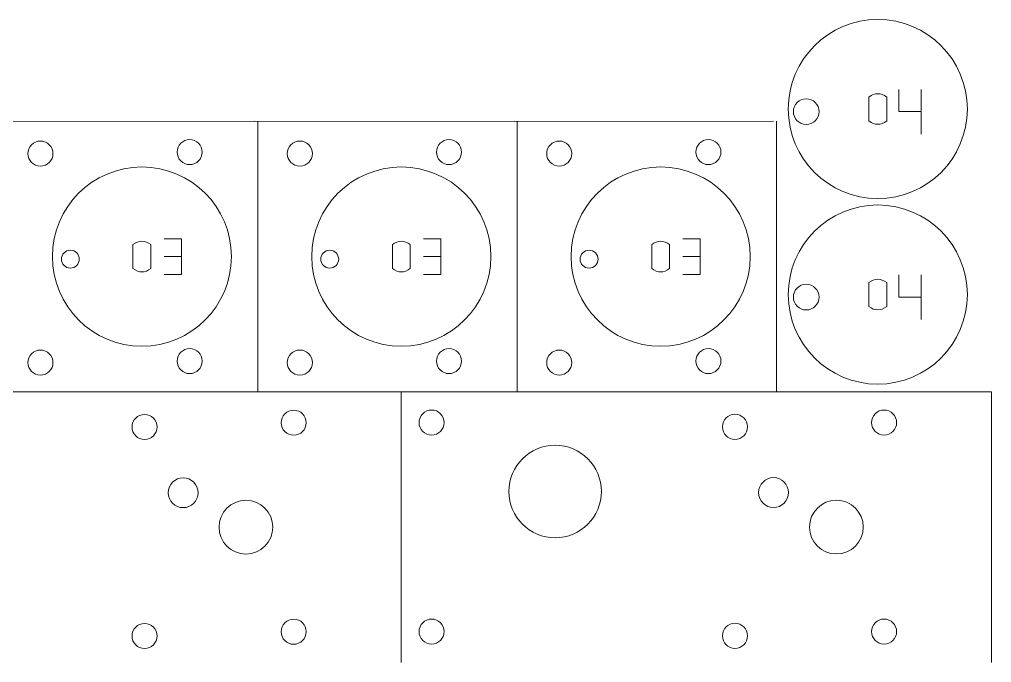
# Model space of a CAD drawing. Header units: inches. Extents: x -114 to 727, y -16 to 815.
# Drawn here: x 265.7 to 727.3, y 509.5 to 814.7 of the extents above; entities that cross this region are included whole.
import ezdxf

# ---------------------------------------------------------------- set-up
doc = ezdxf.new("R2010")
doc.units = ezdxf.units.IN
doc.header["$MEASUREMENT"] = 0
doc.layers.add('Cutting lines', color=7, linetype='Continuous')

# ---------------------------------------------------------------- blocks, each defined once
blk = doc.blocks.new('block 164')
at = {"color": 1, "lineweight": 5, "true_color": 0xff0000}
blk.add_open_spline([(389.94, 623.33), (389.94, 626.62), (392.61, 629.28), (395.89, 629.28), (399.18, 629.28), (401.85, 626.62), (401.85, 623.33), (401.85, 620.04), (399.18, 617.38), (395.89, 617.38), (392.61, 617.38), (389.94, 620.04), (389.94, 623.33), (389.94, 623.33), (389.94, 623.33), (389.94, 623.33)], degree=3, knots=[0, 0, 0, 0, 1, 1, 1, 2, 2, 2, 3, 3, 3, 4, 4, 4, 5, 5, 5, 5], dxfattribs=at)
blk = doc.blocks.new('block 165')
at = {"color": 1, "lineweight": 5, "true_color": 0xff0000}
blk.add_open_spline([(360.46, 573.72), (360.46, 580.77), (366.17, 586.48), (373.22, 586.48), (380.26, 586.48), (385.97, 580.77), (385.97, 573.72), (385.97, 566.68), (380.26, 560.97), (373.22, 560.97), (366.17, 560.97), (360.46, 566.68), (360.46, 573.72), (360.46, 573.72), (360.46, 573.72), (360.46, 573.72)], degree=3, knots=[0, 0, 0, 0, 1, 1, 1, 2, 2, 2, 3, 3, 3, 4, 4, 4, 5, 5, 5, 5], dxfattribs=at)
blk = doc.blocks.new('block 166')
at = {"color": 1, "lineweight": 5, "true_color": 0xff0000}
blk.add_lwpolyline([(446.92, 509.48), (446.92, 637.97)], dxfattribs=at)
blk = doc.blocks.new('block 167')
at = {"color": 1, "lineweight": 5, "true_color": 0xff0000}
blk.add_lwpolyline([(446.92, 637.97), (166.52, 637.9)], dxfattribs=at)
blk = doc.blocks.new('block 171')
at = {"color": 1, "lineweight": 5, "true_color": 0xff0000}
blk.add_open_spline([(389.94, 524.12), (389.94, 527.4), (392.61, 530.07), (395.89, 530.07), (399.18, 530.07), (401.85, 527.4), (401.85, 524.12), (401.85, 520.83), (399.18, 518.16), (395.89, 518.16), (392.61, 518.16), (389.94, 520.83), (389.94, 524.12), (389.94, 524.12), (389.94, 524.12), (389.94, 524.12)], degree=3, knots=[0, 0, 0, 0, 1, 1, 1, 2, 2, 2, 3, 3, 3, 4, 4, 4, 5, 5, 5, 5], dxfattribs=at)
blk = doc.blocks.new('block 172')
at = {"color": 1, "lineweight": 5, "true_color": 0xff0000}
blk.add_open_spline([(319.11, 621.3), (319.11, 624.59), (321.77, 627.26), (325.06, 627.26), (328.35, 627.26), (331.02, 624.59), (331.02, 621.3), (331.02, 618.02), (328.35, 615.35), (325.06, 615.35), (321.77, 615.35), (319.11, 618.02), (319.11, 621.3), (319.11, 621.3), (319.11, 621.3), (319.11, 621.3)], degree=3, knots=[0, 0, 0, 0, 1, 1, 1, 2, 2, 2, 3, 3, 3, 4, 4, 4, 5, 5, 5, 5], dxfattribs=at)
blk = doc.blocks.new('block 173')
at = {"color": 1, "lineweight": 5, "true_color": 0xff0000}
blk.add_open_spline([(319.11, 522.09), (319.11, 525.38), (321.77, 528.04), (325.06, 528.04), (328.35, 528.04), (331.02, 525.38), (331.02, 522.09), (331.02, 518.8), (328.35, 516.14), (325.06, 516.14), (321.77, 516.14), (319.11, 518.8), (319.11, 522.09), (319.11, 522.09), (319.11, 522.09), (319.11, 522.09)], degree=3, knots=[0, 0, 0, 0, 1, 1, 1, 2, 2, 2, 3, 3, 3, 4, 4, 4, 5, 5, 5, 5], dxfattribs=at)
blk = doc.blocks.new('block 174')
at = {"color": 1, "lineweight": 5, "true_color": 0xff0000}
blk.add_open_spline([(670.34, 623.4), (670.34, 626.68), (673, 629.35), (676.29, 629.35), (679.58, 629.35), (682.24, 626.68), (682.24, 623.4), (682.24, 620.11), (679.58, 617.44), (676.29, 617.44), (673, 617.44), (670.34, 620.11), (670.34, 623.4), (670.34, 623.4), (670.34, 623.4), (670.34, 623.4)], degree=3, knots=[0, 0, 0, 0, 1, 1, 1, 2, 2, 2, 3, 3, 3, 4, 4, 4, 5, 5, 5, 5], dxfattribs=at)
blk = doc.blocks.new('block 175')
at = {"color": 1, "lineweight": 5, "true_color": 0xff0000}
blk.add_open_spline([(640.86, 573.79), (640.86, 580.84), (646.57, 586.55), (653.61, 586.55), (660.66, 586.55), (666.37, 580.84), (666.37, 573.79), (666.37, 566.75), (660.66, 561.03), (653.61, 561.03), (646.57, 561.03), (640.86, 566.75), (640.86, 573.79), (640.86, 573.79), (640.86, 573.79), (640.86, 573.79)], degree=3, knots=[0, 0, 0, 0, 1, 1, 1, 2, 2, 2, 3, 3, 3, 4, 4, 4, 5, 5, 5, 5], dxfattribs=at)
blk = doc.blocks.new('block 176')
at = {"color": 1, "lineweight": 5, "true_color": 0xff0000}
blk.add_lwpolyline([(727.31, 509.55), (727.31, 638.04)], dxfattribs=at)
blk = doc.blocks.new('block 177')
at = {"color": 1, "lineweight": 5, "true_color": 0xff0000}
blk.add_lwpolyline([(727.31, 638.04), (446.92, 637.97)], dxfattribs=at)
blk = doc.blocks.new('block 178')
at = {"color": 1, "lineweight": 5, "true_color": 0xff0000}
blk.add_open_spline([(542.02, 590.66), (542.02, 602.8), (532.18, 612.63), (520.05, 612.63), (507.91, 612.63), (498.08, 602.8), (498.08, 590.66), (498.08, 578.53), (507.91, 568.7), (520.05, 568.7), (532.18, 568.7), (542.02, 578.53), (542.02, 590.66), (542.02, 590.66), (542.02, 590.66), (542.02, 590.66)], degree=3, knots=[0, 0, 0, 0, 1, 1, 1, 2, 2, 2, 3, 3, 3, 4, 4, 4, 5, 5, 5, 5], dxfattribs=at)
blk = doc.blocks.new('block 179')
at = {"color": 1, "lineweight": 5, "true_color": 0xff0000}
blk.add_open_spline([(455.43, 524.18), (455.43, 527.47), (458.1, 530.14), (461.38, 530.14), (464.67, 530.14), (467.34, 527.47), (467.34, 524.18), (467.34, 520.9), (464.67, 518.23), (461.38, 518.23), (458.1, 518.23), (455.43, 520.9), (455.43, 524.18), (455.43, 524.18), (455.43, 524.18), (455.43, 524.18)], degree=3, knots=[0, 0, 0, 0, 1, 1, 1, 2, 2, 2, 3, 3, 3, 4, 4, 4, 5, 5, 5, 5], dxfattribs=at)
blk = doc.blocks.new('block 180')
at = {"color": 1, "lineweight": 5, "true_color": 0xff0000}
blk.add_open_spline([(455.43, 623.4), (455.43, 626.68), (458.1, 629.35), (461.38, 629.35), (464.67, 629.35), (467.34, 626.68), (467.34, 623.4), (467.34, 620.11), (464.67, 617.44), (461.38, 617.44), (458.1, 617.44), (455.43, 620.11), (455.43, 623.4), (455.43, 623.4), (455.43, 623.4), (455.43, 623.4)], degree=3, knots=[0, 0, 0, 0, 1, 1, 1, 2, 2, 2, 3, 3, 3, 4, 4, 4, 5, 5, 5, 5], dxfattribs=at)
blk = doc.blocks.new('block 181')
at = {"color": 1, "lineweight": 5, "true_color": 0xff0000}
blk.add_open_spline([(670.34, 524.18), (670.34, 527.47), (673, 530.14), (676.29, 530.14), (679.58, 530.14), (682.24, 527.47), (682.24, 524.18), (682.24, 520.9), (679.58, 518.23), (676.29, 518.23), (673, 518.23), (670.34, 520.9), (670.34, 524.18), (670.34, 524.18), (670.34, 524.18), (670.34, 524.18)], degree=3, knots=[0, 0, 0, 0, 1, 1, 1, 2, 2, 2, 3, 3, 3, 4, 4, 4, 5, 5, 5, 5], dxfattribs=at)
blk = doc.blocks.new('block 182')
at = {"color": 1, "lineweight": 5, "true_color": 0xff0000}
blk.add_open_spline([(599.5, 621.37), (599.5, 624.66), (602.17, 627.33), (605.46, 627.33), (608.75, 627.33), (611.41, 624.66), (611.41, 621.37), (611.41, 618.08), (608.75, 615.42), (605.46, 615.42), (602.17, 615.42), (599.5, 618.08), (599.5, 621.37), (599.5, 621.37), (599.5, 621.37), (599.5, 621.37)], degree=3, knots=[0, 0, 0, 0, 1, 1, 1, 2, 2, 2, 3, 3, 3, 4, 4, 4, 5, 5, 5, 5], dxfattribs=at)
blk = doc.blocks.new('block 183')
at = {"color": 1, "lineweight": 5, "true_color": 0xff0000}
blk.add_open_spline([(599.5, 522.16), (599.5, 525.45), (602.17, 528.11), (605.46, 528.11), (608.75, 528.11), (611.41, 525.45), (611.41, 522.16), (611.41, 518.87), (608.75, 516.21), (605.46, 516.21), (602.17, 516.21), (599.5, 518.87), (599.5, 522.16), (599.5, 522.16), (599.5, 522.16), (599.5, 522.16)], degree=3, knots=[0, 0, 0, 0, 1, 1, 1, 2, 2, 2, 3, 3, 3, 4, 4, 4, 5, 5, 5, 5], dxfattribs=at)
blk = doc.blocks.new('block 209')
at = {"color": 1, "lineweight": 5, "true_color": 0xff0000}
blk.add_open_spline([(340.55, 652.57), (340.55, 655.86), (343.21, 658.52), (346.5, 658.52), (349.79, 658.52), (352.45, 655.86), (352.45, 652.57), (352.45, 649.28), (349.79, 646.62), (346.5, 646.62), (343.21, 646.62), (340.55, 649.28), (340.55, 652.57), (340.55, 652.57), (340.55, 652.57), (340.55, 652.57)], degree=3, knots=[0, 0, 0, 0, 1, 1, 1, 2, 2, 2, 3, 3, 3, 4, 4, 4, 5, 5, 5, 5], dxfattribs=at)
blk = doc.blocks.new('block 210')
at = {"color": 1, "lineweight": 5, "true_color": 0xff0000}
blk.add_open_spline([(340.55, 751.78), (340.55, 755.07), (343.21, 757.74), (346.5, 757.74), (349.79, 757.74), (352.45, 755.07), (352.45, 751.78), (352.45, 748.5), (349.79, 745.83), (346.5, 745.83), (343.21, 745.83), (340.55, 748.5), (340.55, 751.78), (340.55, 751.78), (340.55, 751.78), (340.55, 751.78)], degree=3, knots=[0, 0, 0, 0, 1, 1, 1, 2, 2, 2, 3, 3, 3, 4, 4, 4, 5, 5, 5, 5], dxfattribs=at)
blk = doc.blocks.new('block 211')
at = {"color": 1, "lineweight": 5, "true_color": 0xff0000}
blk.add_lwpolyline([(378.84, 637.93), (378.84, 766.42)], dxfattribs=at)
blk = doc.blocks.new('block 213')
at = {"color": 1, "lineweight": 5, "true_color": 0xff0000}
blk.add_open_spline([(328.07, 707.85), (325.24, 709.97), (322.4, 709.97), (319.57, 707.85), (319.57, 704.07), (319.57, 700.29), (319.57, 696.51), (322.4, 694.38), (325.24, 694.38), (328.07, 696.51), (328.07, 700.29), (328.07, 704.07), (328.07, 707.85)], degree=3, knots=[0, 0, 0, 0, 1, 1, 1, 2, 2, 2, 3, 3, 3, 4, 4, 4, 4], dxfattribs=at)
blk = doc.blocks.new('block 214')
at = {"color": 1, "lineweight": 5, "true_color": 0xff0000}
blk.add_open_spline([(269.69, 651.87), (269.69, 655.15), (272.35, 657.82), (275.64, 657.82), (278.93, 657.82), (281.59, 655.15), (281.59, 651.87), (281.59, 648.58), (278.93, 645.91), (275.64, 645.91), (272.35, 645.91), (269.69, 648.58), (269.69, 651.87), (269.69, 651.87), (269.69, 651.87), (269.69, 651.87)], degree=3, knots=[0, 0, 0, 0, 1, 1, 1, 2, 2, 2, 3, 3, 3, 4, 4, 4, 5, 5, 5, 5], dxfattribs=at)
blk = doc.blocks.new('block 215')
at = {"color": 1, "lineweight": 5, "true_color": 0xff0000}
blk.add_open_spline([(269.69, 751.08), (269.69, 754.37), (272.35, 757.03), (275.64, 757.03), (278.93, 757.03), (281.59, 754.37), (281.59, 751.08), (281.59, 747.79), (278.93, 745.12), (275.64, 745.12), (272.35, 745.12), (269.69, 747.79), (269.69, 751.08), (269.69, 751.08), (269.69, 751.08), (269.69, 751.08)], degree=3, knots=[0, 0, 0, 0, 1, 1, 1, 2, 2, 2, 3, 3, 3, 4, 4, 4, 5, 5, 5, 5], dxfattribs=at)
blk = doc.blocks.new('block 216')
at = {"color": 1, "lineweight": 5, "true_color": 0xff0000}
blk.add_open_spline([(463.72, 652.57), (463.72, 655.86), (466.39, 658.52), (469.68, 658.52), (472.96, 658.52), (475.63, 655.86), (475.63, 652.57), (475.63, 649.28), (472.96, 646.62), (469.68, 646.62), (466.39, 646.62), (463.72, 649.28), (463.72, 652.57), (463.72, 652.57), (463.72, 652.57), (463.72, 652.57)], degree=3, knots=[0, 0, 0, 0, 1, 1, 1, 2, 2, 2, 3, 3, 3, 4, 4, 4, 5, 5, 5, 5], dxfattribs=at)
blk = doc.blocks.new('block 217')
at = {"color": 1, "lineweight": 5, "true_color": 0xff0000}
blk.add_open_spline([(463.72, 751.78), (463.72, 755.07), (466.39, 757.74), (469.68, 757.74), (472.96, 757.74), (475.63, 755.07), (475.63, 751.78), (475.63, 748.5), (472.96, 745.83), (469.68, 745.83), (466.39, 745.83), (463.72, 748.5), (463.72, 751.78), (463.72, 751.78), (463.72, 751.78), (463.72, 751.78)], degree=3, knots=[0, 0, 0, 0, 1, 1, 1, 2, 2, 2, 3, 3, 3, 4, 4, 4, 5, 5, 5, 5], dxfattribs=at)
blk = doc.blocks.new('block 218')
at = {"color": 1, "lineweight": 5, "true_color": 0xff0000}
blk.add_lwpolyline([(502.01, 637.93), (502.01, 766.42)], dxfattribs=at)
blk = doc.blocks.new('block 219')
at = {"color": 1, "lineweight": 5, "true_color": 0xff0000}
blk.add_open_spline([(451.25, 707.85), (448.42, 709.97), (445.58, 709.97), (442.75, 707.85), (442.75, 704.07), (442.75, 700.29), (442.75, 696.51), (445.58, 694.38), (448.42, 694.38), (451.25, 696.51), (451.25, 700.29), (451.25, 704.07), (451.25, 707.85)], degree=3, knots=[0, 0, 0, 0, 1, 1, 1, 2, 2, 2, 3, 3, 3, 4, 4, 4, 4], dxfattribs=at)
blk = doc.blocks.new('block 220')
at = {"color": 1, "lineweight": 5, "true_color": 0xff0000}
blk.add_open_spline([(392.87, 651.87), (392.87, 655.15), (395.53, 657.82), (398.82, 657.82), (402.11, 657.82), (404.77, 655.15), (404.77, 651.87), (404.77, 648.58), (402.11, 645.91), (398.82, 645.91), (395.53, 645.91), (392.87, 648.58), (392.87, 651.87), (392.87, 651.87), (392.87, 651.87), (392.87, 651.87)], degree=3, knots=[0, 0, 0, 0, 1, 1, 1, 2, 2, 2, 3, 3, 3, 4, 4, 4, 5, 5, 5, 5], dxfattribs=at)
blk = doc.blocks.new('block 221')
at = {"color": 1, "lineweight": 5, "true_color": 0xff0000}
blk.add_open_spline([(392.87, 751.08), (392.87, 754.37), (395.53, 757.03), (398.82, 757.03), (402.11, 757.03), (404.77, 754.37), (404.77, 751.08), (404.77, 747.79), (402.11, 745.12), (398.82, 745.12), (395.53, 745.12), (392.87, 747.79), (392.87, 751.08), (392.87, 751.08), (392.87, 751.08), (392.87, 751.08)], degree=3, knots=[0, 0, 0, 0, 1, 1, 1, 2, 2, 2, 3, 3, 3, 4, 4, 4, 5, 5, 5, 5], dxfattribs=at)
blk = doc.blocks.new('block 222')
at = {"color": 1, "lineweight": 5, "true_color": 0xff0000}
blk.add_open_spline([(586.9, 652.57), (586.9, 655.86), (589.57, 658.52), (592.85, 658.52), (596.14, 658.52), (598.81, 655.86), (598.81, 652.57), (598.81, 649.28), (596.14, 646.62), (592.85, 646.62), (589.57, 646.62), (586.9, 649.28), (586.9, 652.57), (586.9, 652.57), (586.9, 652.57), (586.9, 652.57)], degree=3, knots=[0, 0, 0, 0, 1, 1, 1, 2, 2, 2, 3, 3, 3, 4, 4, 4, 5, 5, 5, 5], dxfattribs=at)
blk = doc.blocks.new('block 223')
at = {"color": 1, "lineweight": 5, "true_color": 0xff0000}
blk.add_open_spline([(586.9, 751.78), (586.9, 755.07), (589.57, 757.74), (592.85, 757.74), (596.14, 757.74), (598.81, 755.07), (598.81, 751.78), (598.81, 748.5), (596.14, 745.83), (592.85, 745.83), (589.57, 745.83), (586.9, 748.5), (586.9, 751.78), (586.9, 751.78), (586.9, 751.78), (586.9, 751.78)], degree=3, knots=[0, 0, 0, 0, 1, 1, 1, 2, 2, 2, 3, 3, 3, 4, 4, 4, 5, 5, 5, 5], dxfattribs=at)
blk = doc.blocks.new('block 224')
at = {"color": 1, "lineweight": 5, "true_color": 0xff0000}
blk.add_lwpolyline([(625.19, 637.93), (625.19, 766.42)], dxfattribs=at)
blk = doc.blocks.new('block 225')
at = {"color": 1, "lineweight": 5, "true_color": 0xff0000}
blk.add_open_spline([(574.43, 707.85), (571.59, 709.97), (568.76, 709.97), (565.92, 707.85), (565.92, 704.07), (565.92, 700.29), (565.92, 696.51), (568.76, 694.38), (571.59, 694.38), (574.43, 696.51), (574.43, 700.29), (574.43, 704.07), (574.43, 707.85)], degree=3, knots=[0, 0, 0, 0, 1, 1, 1, 2, 2, 2, 3, 3, 3, 4, 4, 4, 4], dxfattribs=at)
blk = doc.blocks.new('block 226')
at = {"color": 1, "lineweight": 5, "true_color": 0xff0000}
blk.add_open_spline([(516.04, 651.87), (516.04, 655.15), (518.71, 657.82), (521.99, 657.82), (525.28, 657.82), (527.95, 655.15), (527.95, 651.87), (527.95, 648.58), (525.28, 645.91), (521.99, 645.91), (518.71, 645.91), (516.04, 648.58), (516.04, 651.87), (516.04, 651.87), (516.04, 651.87), (516.04, 651.87)], degree=3, knots=[0, 0, 0, 0, 1, 1, 1, 2, 2, 2, 3, 3, 3, 4, 4, 4, 5, 5, 5, 5], dxfattribs=at)
blk = doc.blocks.new('block 227')
at = {"color": 1, "lineweight": 5, "true_color": 0xff0000}
blk.add_open_spline([(516.04, 751.08), (516.04, 754.37), (518.71, 757.03), (521.99, 757.03), (525.28, 757.03), (527.95, 754.37), (527.95, 751.08), (527.95, 747.79), (525.28, 745.12), (521.99, 745.12), (518.71, 745.12), (516.04, 747.79), (516.04, 751.08), (516.04, 751.08), (516.04, 751.08), (516.04, 751.08)], degree=3, knots=[0, 0, 0, 0, 1, 1, 1, 2, 2, 2, 3, 3, 3, 4, 4, 4, 5, 5, 5, 5], dxfattribs=at)
blk = doc.blocks.new('block 228')
at = {"color": 5, "lineweight": 5, "true_color": 0x0000ff}
blk.add_lwpolyline([(588.89, 702.18), (580.67, 702.18)], dxfattribs=at)
blk = doc.blocks.new('block 229')
at = {"color": 5, "lineweight": 5, "true_color": 0x0000ff}
blk.add_lwpolyline([(588.89, 702.18), (588.89, 693.65)], dxfattribs=at)
blk = doc.blocks.new('block 230')
at = {"color": 5, "lineweight": 5, "true_color": 0x0000ff}
blk.add_lwpolyline([(588.89, 693.65), (580.67, 693.65)], dxfattribs=at)
blk = doc.blocks.new('block 231')
at = {"color": 5, "lineweight": 5, "true_color": 0x0000ff}
blk.add_lwpolyline([(588.89, 702.18), (588.89, 710.68)], dxfattribs=at)
blk = doc.blocks.new('block 232')
at = {"color": 5, "lineweight": 5, "true_color": 0x0000ff}
blk.add_lwpolyline([(588.89, 710.68), (580.67, 710.68)], dxfattribs=at)
blk = doc.blocks.new('block 233')
at = {"color": 5, "lineweight": 5, "true_color": 0x0000ff}
blk.add_lwpolyline([(465.71, 702.18), (457.5, 702.18)], dxfattribs=at)
blk = doc.blocks.new('block 234')
at = {"color": 5, "lineweight": 5, "true_color": 0x0000ff}
blk.add_lwpolyline([(465.71, 702.18), (465.71, 693.65)], dxfattribs=at)
blk = doc.blocks.new('block 235')
at = {"color": 5, "lineweight": 5, "true_color": 0x0000ff}
blk.add_lwpolyline([(465.71, 693.65), (457.5, 693.65)], dxfattribs=at)
blk = doc.blocks.new('block 236')
at = {"color": 5, "lineweight": 5, "true_color": 0x0000ff}
blk.add_lwpolyline([(465.71, 702.18), (465.71, 710.68)], dxfattribs=at)
blk = doc.blocks.new('block 237')
at = {"color": 5, "lineweight": 5, "true_color": 0x0000ff}
blk.add_lwpolyline([(465.71, 710.68), (457.5, 710.68)], dxfattribs=at)
blk = doc.blocks.new('block 238')
at = {"color": 5, "lineweight": 5, "true_color": 0x0000ff}
blk.add_lwpolyline([(342.54, 702.18), (334.32, 702.18)], dxfattribs=at)
blk = doc.blocks.new('block 239')
at = {"color": 5, "lineweight": 5, "true_color": 0x0000ff}
blk.add_lwpolyline([(342.54, 702.18), (342.54, 693.65)], dxfattribs=at)
blk = doc.blocks.new('block 240')
at = {"color": 5, "lineweight": 5, "true_color": 0x0000ff}
blk.add_lwpolyline([(342.54, 693.65), (334.32, 693.65)], dxfattribs=at)
blk = doc.blocks.new('block 241')
at = {"color": 5, "lineweight": 5, "true_color": 0x0000ff}
blk.add_lwpolyline([(342.54, 702.18), (342.54, 710.68)], dxfattribs=at)
blk = doc.blocks.new('block 242')
at = {"color": 5, "lineweight": 5, "true_color": 0x0000ff}
blk.add_lwpolyline([(342.54, 710.68), (334.32, 710.68)], dxfattribs=at)
blk = doc.blocks.new('block 259')
at = {"color": 1, "lineweight": 5, "true_color": 0xff0000}
blk.add_lwpolyline([(254.26, 766.32), (377.44, 766.39)], dxfattribs=at)
blk = doc.blocks.new('block 260')
at = {"color": 1, "lineweight": 5, "true_color": 0xff0000}
blk.add_lwpolyline([(377.44, 766.32), (500.62, 766.39)], dxfattribs=at)
blk = doc.blocks.new('block 261')
at = {"color": 1, "lineweight": 5, "true_color": 0xff0000}
blk.add_lwpolyline([(500.62, 766.32), (623.79, 766.39)], dxfattribs=at)
blk = doc.blocks.new('block 272')
at = {"color": 1, "lineweight": 5, "true_color": 0xff0000}
blk.add_open_spline([(677.54, 689.82), (674.71, 691.95), (671.87, 691.95), (669.04, 689.82), (669.04, 686.04), (669.04, 682.26), (669.04, 678.48), (671.87, 676.36), (674.71, 676.36), (677.54, 678.48), (677.54, 682.26), (677.54, 686.04), (677.54, 689.82)], degree=3, knots=[0, 0, 0, 0, 1, 1, 1, 2, 2, 2, 3, 3, 3, 4, 4, 4, 4], dxfattribs=at)
blk = doc.blocks.new('block 273')
at = {"color": 1, "lineweight": 5, "true_color": 0xff0000}
blk.add_open_spline([(645.39, 682.93), (645.39, 686.29), (642.66, 689.02), (639.3, 689.02), (635.93, 689.02), (633.2, 686.29), (633.2, 682.93), (633.2, 679.56), (635.93, 676.83), (639.3, 676.83), (642.66, 676.83), (645.39, 679.56), (645.39, 682.93), (645.39, 682.93), (645.39, 682.93), (645.39, 682.93)], degree=3, knots=[0, 0, 0, 0, 1, 1, 1, 2, 2, 2, 3, 3, 3, 4, 4, 4, 5, 5, 5, 5], dxfattribs=at)
blk = doc.blocks.new('block 274')
at = {"color": 5, "lineweight": 5, "true_color": 0x0000ff}
blk.add_lwpolyline([(683.2, 693.49), (683.2, 682.93)], dxfattribs=at)
blk = doc.blocks.new('block 275')
at = {"color": 5, "lineweight": 5, "true_color": 0x0000ff}
blk.add_lwpolyline([(683.2, 682.93), (693.85, 682.93)], dxfattribs=at)
blk = doc.blocks.new('block 276')
at = {"color": 5, "lineweight": 5, "true_color": 0x0000ff}
blk.add_lwpolyline([(693.85, 682.93), (693.85, 693.49)], dxfattribs=at)
blk = doc.blocks.new('block 277')
at = {"color": 5, "lineweight": 5, "true_color": 0x0000ff}
blk.add_lwpolyline([(693.85, 682.93), (693.85, 672.27)], dxfattribs=at)
blk = doc.blocks.new('block 278')
at = {"color": 1, "lineweight": 5, "true_color": 0xff0000}
blk.add_open_spline([(677.54, 777.89), (674.71, 780.01), (671.87, 780.01), (669.04, 777.89), (669.04, 774.11), (669.04, 770.33), (669.04, 766.55), (671.87, 764.42), (674.71, 764.42), (677.54, 766.55), (677.54, 770.33), (677.54, 774.11), (677.54, 777.89)], degree=3, knots=[0, 0, 0, 0, 1, 1, 1, 2, 2, 2, 3, 3, 3, 4, 4, 4, 4], dxfattribs=at)
blk = doc.blocks.new('block 279')
at = {"color": 1, "lineweight": 5, "true_color": 0xff0000}
blk.add_open_spline([(645.39, 770.99), (645.39, 774.36), (642.66, 777.09), (639.3, 777.09), (635.93, 777.09), (633.2, 774.36), (633.2, 770.99), (633.2, 767.63), (635.93, 764.9), (639.3, 764.9), (642.66, 764.9), (645.39, 767.63), (645.39, 770.99), (645.39, 770.99), (645.39, 770.99), (645.39, 770.99)], degree=3, knots=[0, 0, 0, 0, 1, 1, 1, 2, 2, 2, 3, 3, 3, 4, 4, 4, 5, 5, 5, 5], dxfattribs=at)
blk = doc.blocks.new('block 280')
at = {"color": 5, "lineweight": 5, "true_color": 0x0000ff}
blk.add_lwpolyline([(683.2, 781.56), (683.2, 770.99)], dxfattribs=at)
blk = doc.blocks.new('block 281')
at = {"color": 5, "lineweight": 5, "true_color": 0x0000ff}
blk.add_lwpolyline([(683.2, 770.99), (693.85, 770.99)], dxfattribs=at)
blk = doc.blocks.new('block 282')
at = {"color": 5, "lineweight": 5, "true_color": 0x0000ff}
blk.add_lwpolyline([(693.85, 770.99), (693.85, 781.56)], dxfattribs=at)
blk = doc.blocks.new('block 283')
at = {"color": 5, "lineweight": 5, "true_color": 0x0000ff}
blk.add_lwpolyline([(693.85, 770.99), (693.85, 760.33)], dxfattribs=at)
blk = doc.blocks.new('block 313')
at = {"layer": 'Cutting lines', "color": 1, "lineweight": 5, "true_color": 0xff0000}
blk.add_open_spline([(366.34, 702.18), (366.34, 725.66), (347.3, 744.7), (323.82, 744.7), (300.34, 744.7), (281.3, 725.66), (281.3, 702.18), (281.3, 678.69), (300.34, 659.66), (323.82, 659.66), (347.3, 659.66), (366.34, 678.69), (366.34, 702.18), (366.34, 702.18), (366.34, 702.18), (366.34, 702.18)], degree=3, knots=[0, 0, 0, 0, 1, 1, 1, 2, 2, 2, 3, 3, 3, 4, 4, 4, 5, 5, 5, 5], dxfattribs=at)
blk = doc.blocks.new('block 314')
at = {"layer": 'Cutting lines', "color": 1, "lineweight": 5, "true_color": 0xff0000}
blk.add_open_spline([(294.08, 700.95), (294.08, 703.3), (292.18, 705.21), (289.83, 705.21), (287.48, 705.21), (285.58, 703.3), (285.58, 700.95), (285.58, 698.61), (287.48, 696.7), (289.83, 696.7), (292.18, 696.7), (294.08, 698.61), (294.08, 700.95), (294.08, 700.95), (294.08, 700.95), (294.08, 700.95)], degree=3, knots=[0, 0, 0, 0, 1, 1, 1, 2, 2, 2, 3, 3, 3, 4, 4, 4, 5, 5, 5, 5], dxfattribs=at)
blk = doc.blocks.new('block 315')
at = {"layer": 'Cutting lines', "color": 1, "lineweight": 5, "true_color": 0xff0000}
blk.add_open_spline([(489.52, 702.18), (489.52, 725.66), (470.48, 744.7), (447, 744.7), (423.52, 744.7), (404.48, 725.66), (404.48, 702.18), (404.48, 678.69), (423.52, 659.66), (447, 659.66), (470.48, 659.66), (489.52, 678.69), (489.52, 702.18), (489.52, 702.18), (489.52, 702.18), (489.52, 702.18)], degree=3, knots=[0, 0, 0, 0, 1, 1, 1, 2, 2, 2, 3, 3, 3, 4, 4, 4, 5, 5, 5, 5], dxfattribs=at)
blk = doc.blocks.new('block 316')
at = {"layer": 'Cutting lines', "color": 1, "lineweight": 5, "true_color": 0xff0000}
blk.add_open_spline([(417.26, 700.95), (417.26, 703.3), (415.35, 705.21), (413.01, 705.21), (410.66, 705.21), (408.75, 703.3), (408.75, 700.95), (408.75, 698.61), (410.66, 696.7), (413.01, 696.7), (415.35, 696.7), (417.26, 698.61), (417.26, 700.95), (417.26, 700.95), (417.26, 700.95), (417.26, 700.95)], degree=3, knots=[0, 0, 0, 0, 1, 1, 1, 2, 2, 2, 3, 3, 3, 4, 4, 4, 5, 5, 5, 5], dxfattribs=at)
blk = doc.blocks.new('block 317')
at = {"layer": 'Cutting lines', "color": 1, "lineweight": 5, "true_color": 0xff0000}
blk.add_open_spline([(612.7, 702.18), (612.7, 725.66), (593.66, 744.7), (570.18, 744.7), (546.69, 744.7), (527.66, 725.66), (527.66, 702.18), (527.66, 678.69), (546.69, 659.66), (570.18, 659.66), (593.66, 659.66), (612.7, 678.69), (612.7, 702.18), (612.7, 702.18), (612.7, 702.18), (612.7, 702.18)], degree=3, knots=[0, 0, 0, 0, 1, 1, 1, 2, 2, 2, 3, 3, 3, 4, 4, 4, 5, 5, 5, 5], dxfattribs=at)
blk = doc.blocks.new('block 318')
at = {"layer": 'Cutting lines', "color": 1, "lineweight": 5, "true_color": 0xff0000}
blk.add_open_spline([(540.43, 700.95), (540.43, 703.3), (538.53, 705.21), (536.18, 705.21), (533.83, 705.21), (531.93, 703.3), (531.93, 700.95), (531.93, 698.61), (533.83, 696.7), (536.18, 696.7), (538.53, 696.7), (540.43, 698.61), (540.43, 700.95), (540.43, 700.95), (540.43, 700.95), (540.43, 700.95)], degree=3, knots=[0, 0, 0, 0, 1, 1, 1, 2, 2, 2, 3, 3, 3, 4, 4, 4, 5, 5, 5, 5], dxfattribs=at)
blk = doc.blocks.new('block 336')
at = {"layer": 'Cutting lines', "color": 1, "lineweight": 5, "true_color": 0xff0000}
blk.add_open_spline([(350.48, 590.09), (350.48, 594), (347.31, 597.18), (343.4, 597.18), (339.48, 597.18), (336.31, 594), (336.31, 590.09), (336.31, 586.18), (339.48, 583), (343.4, 583), (347.31, 583), (350.48, 586.18), (350.48, 590.09), (350.48, 590.09), (350.48, 590.09), (350.48, 590.09)], degree=3, knots=[0, 0, 0, 0, 1, 1, 1, 2, 2, 2, 3, 3, 3, 4, 4, 4, 5, 5, 5, 5], dxfattribs=at)
blk = doc.blocks.new('block 337')
at = {"layer": 'Cutting lines', "color": 1, "lineweight": 5, "true_color": 0xff0000}
blk.add_open_spline([(630.88, 590.16), (630.88, 594.07), (627.71, 597.24), (623.79, 597.24), (619.88, 597.24), (616.71, 594.07), (616.71, 590.16), (616.71, 586.24), (619.88, 583.07), (623.79, 583.07), (627.71, 583.07), (630.88, 586.24), (630.88, 590.16), (630.88, 590.16), (630.88, 590.16), (630.88, 590.16)], degree=3, knots=[0, 0, 0, 0, 1, 1, 1, 2, 2, 2, 3, 3, 3, 4, 4, 4, 5, 5, 5, 5], dxfattribs=at)
blk = doc.blocks.new('block 338')
at = {"layer": 'Cutting lines', "color": 1, "lineweight": 5, "true_color": 0xff0000}
blk.add_open_spline([(715.81, 684.15), (715.81, 707.64), (696.77, 726.67), (673.29, 726.67), (649.81, 726.67), (630.77, 707.64), (630.77, 684.15), (630.77, 660.67), (649.81, 641.63), (673.29, 641.63), (696.77, 641.63), (715.81, 660.67), (715.81, 684.15), (715.81, 684.15), (715.81, 684.15), (715.81, 684.15)], degree=3, knots=[0, 0, 0, 0, 1, 1, 1, 2, 2, 2, 3, 3, 3, 4, 4, 4, 5, 5, 5, 5], dxfattribs=at)
blk = doc.blocks.new('block 339')
at = {"layer": 'Cutting lines', "color": 1, "lineweight": 5, "true_color": 0xff0000}
blk.add_open_spline([(715.81, 772.22), (715.81, 795.7), (696.77, 814.74), (673.29, 814.74), (649.81, 814.74), (630.77, 795.7), (630.77, 772.22), (630.77, 748.73), (649.81, 729.7), (673.29, 729.7), (696.77, 729.7), (715.81, 748.73), (715.81, 772.22), (715.81, 772.22), (715.81, 772.22), (715.81, 772.22)], degree=3, knots=[0, 0, 0, 0, 1, 1, 1, 2, 2, 2, 3, 3, 3, 4, 4, 4, 5, 5, 5, 5], dxfattribs=at)

msp = doc.modelspace()

# ---------------------------------------------------------------- block references
for name in ['block 280', 'block 282', 'block 279', 'block 278', 'block 281', 'block 283', 'block 259', 'block 260', 'block 211', 'block 261', 'block 218', 'block 224', 'block 210', 'block 217', 'block 223', 'block 215', 'block 221', 'block 227', 'block 213', 'block 242', 'block 241', 'block 219', 'block 237', 'block 236', 'block 225', 'block 232', 'block 231', 'block 238', 'block 239', 'block 233', 'block 234', 'block 228', 'block 229', 'block 240', 'block 235', 'block 230', 'block 274', 'block 276', 'block 273', 'block 272', 'block 275', 'block 277', 'block 214', 'block 209', 'block 220', 'block 216', 'block 226', 'block 222', 'block 167', 'block 177', 'block 166', 'block 176', 'block 164', 'block 180', 'block 174', 'block 172', 'block 182', 'block 178', 'block 165', 'block 175', 'block 173', 'block 171', 'block 179', 'block 183', 'block 181']:
    msp.add_blockref(name, (0, 0))
at = {"layer": 'Cutting lines'}
for name in ['block 339', 'block 313', 'block 315', 'block 317', 'block 338', 'block 314', 'block 316', 'block 318', 'block 336', 'block 337']:
    msp.add_blockref(name, (0, 0), dxfattribs=at)

doc.saveas('drawing.dxf')
